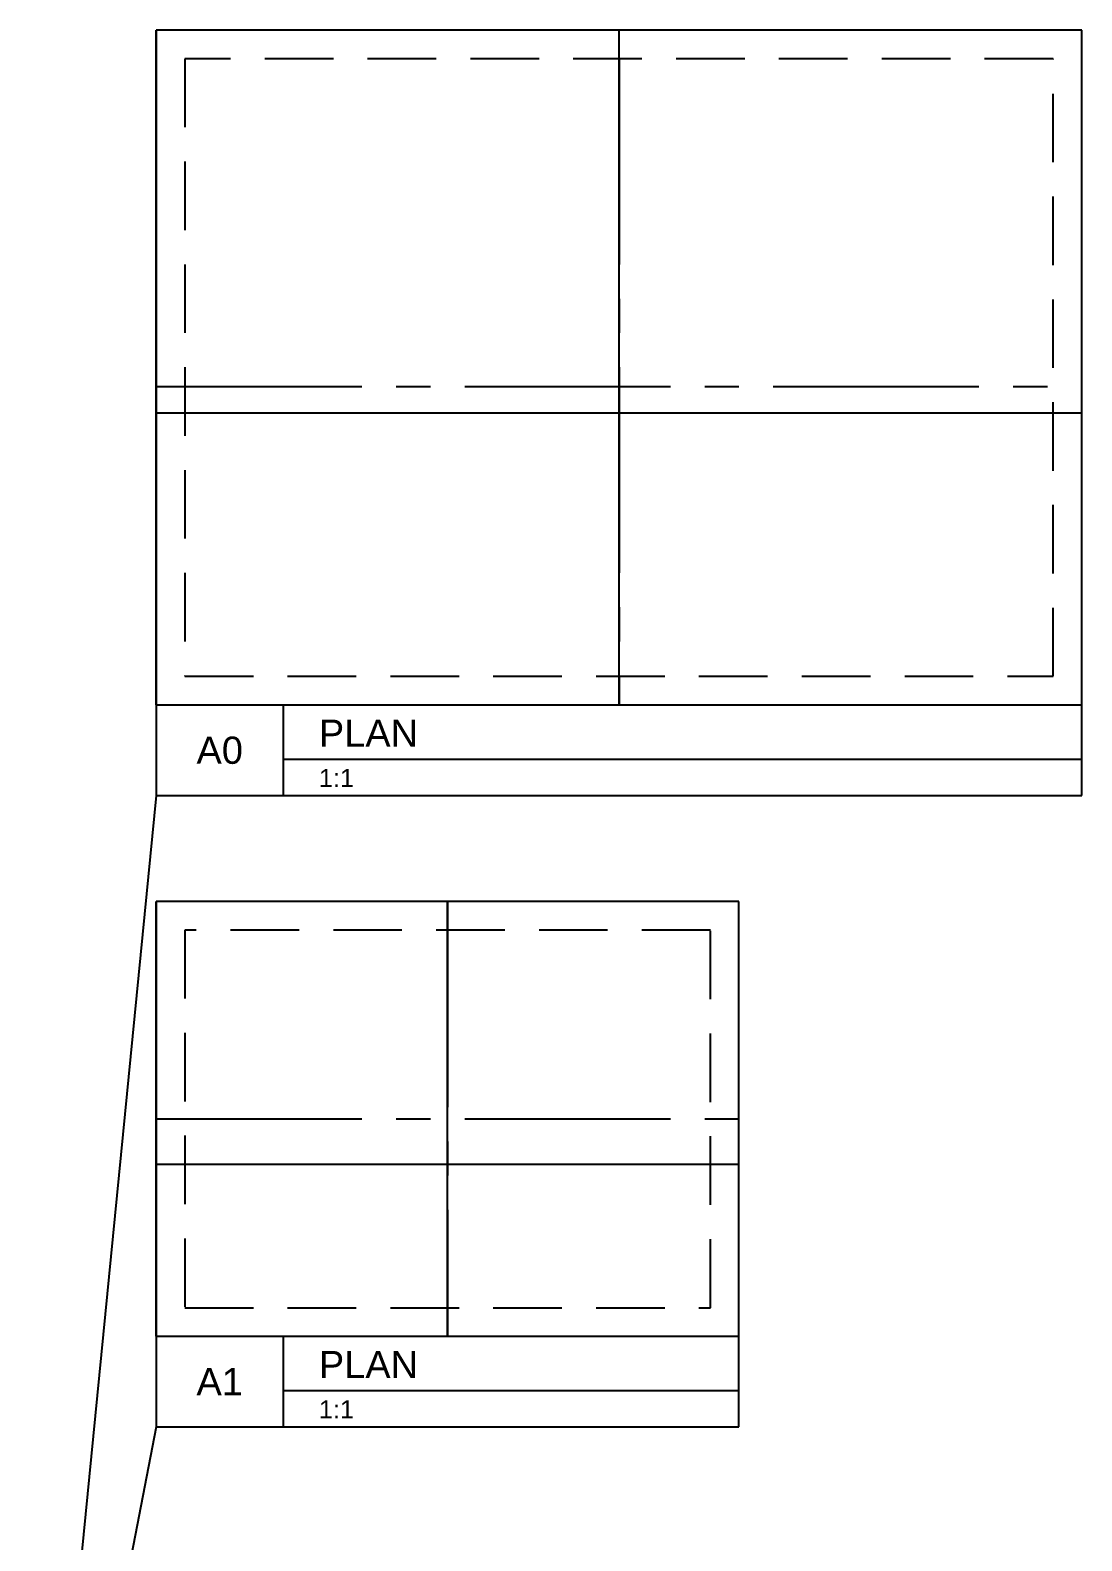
# Model space of a CAD drawing. Header units: millimetres. Extents: x -195 to 512, y -13 to 520.
# Drawn here: x 327.8 to 511.9, y 255.2 to 519.7 of the extents above; entities that cross this region are included whole.
import ezdxf
from ezdxf.enums import TextEntityAlignment as Align

# ---------------------------------------------------------------- set-up
doc = ezdxf.new("R2010")
doc.units = ezdxf.units.MM
doc.header["$LTSCALE"] = 48
doc.linetypes.add('CENTER2', pattern=[1.125, 0.75, -0.125, 0.125, -0.125])
doc.linetypes.add('HIDDEN', pattern=[0.375, 0.25, -0.125])
doc.layers.add('G-Anno-Nplt', color=5, linetype='Continuous', plot=False)
doc.styles.add('Sans', font='swissl.ttf')

# ---------------------------------------------------------------- blocks, each defined once
blk = doc.blocks.new('*U42')
at = {"color": 8}
for p, q in [((162, 134), (0, 134)), ((0, 134), (0, 0)), ((162, 0), (162, 134)), ((0, 15.88), (162, 15.88)), ((0, 0), (162, 0))]:
    blk.add_line(p, q, dxfattribs=at)
at = {"color": 254, "true_color": 0xffdbb8}
for p, q in [((0, 15.88), (0, 134)), ((81, 15.88), (81, 134)), ((0, 67), (162, 67)), ((0, 0), (162, 0))]:
    blk.add_line(p, q, dxfattribs=at)
at = {"color": 9, "linetype": 'HIDDEN'}
for p, q in [((5, 129), (5, 20.88)), ((157, 129), (5, 129)), ((157, 20.88), (157, 129)), ((5, 20.88), (157, 20.88))]:
    blk.add_line(p, q, dxfattribs=at)
at = {"color": 254, "linetype": 'CENTER2', "true_color": 0xc2e1ff}
for p, q in [((81, 129), (81, 15.88)), ((0, 71.6), (157, 71.6))]:
    blk.add_line(p, q, dxfattribs=at)
at = {"color": 9}
for p, q in [((22.22, 15.88), (22.22, 0)), ((22.22, 6.35), (162, 6.35))]:
    blk.add_line(p, q, dxfattribs=at)
at = {"color": 9, "style": 'Sans'}
for tag, p, height in [('DRAWING', (28.46, 8.54), 4.76), ('SCALE', (28.46, 1.49), 3.17)]:
    blk.add_attdef(tag, p, '', height=height, dxfattribs=at)
blk.add_attdef('A0', text='', height=4.76, dxfattribs=at).set_placement((11.11, 7.94), align=Align.MIDDLE_CENTER)
blk = doc.blocks.new('*U54')
at = {"color": 8}
for p, q in [((102, 92), (0, 92)), ((0, 92), (0, 0)), ((102, 0), (102, 92)), ((0, 15.88), (102, 15.88)), ((0, 0), (102, 0))]:
    blk.add_line(p, q, dxfattribs=at)
at = {"color": 254, "true_color": 0xffdbb8}
for p, q in [((0, 15.88), (0, 92)), ((51, 15.88), (51, 92)), ((0, 46), (102, 46)), ((0, 0), (102, 0))]:
    blk.add_line(p, q, dxfattribs=at)
at = {"color": 254, "linetype": 'CENTER2', "true_color": 0xc2e1ff}
for p, q in [((51, 92), (51, 15.88)), ((0, 53.94), (102, 53.94))]:
    blk.add_line(p, q, dxfattribs=at)
at = {"color": 9, "linetype": 'HIDDEN'}
for p, q in [((5, 87), (5, 20.88)), ((97, 87), (5, 87)), ((97, 20.88), (97, 87)), ((5, 20.88), (97, 20.88))]:
    blk.add_line(p, q, dxfattribs=at)
at = {"color": 9}
for p, q in [((22.22, 15.88), (22.22, 0)), ((22.22, 6.35), (102, 6.35))]:
    blk.add_line(p, q, dxfattribs=at)
at = {"color": 9, "style": 'Sans'}
for tag, p, height in [('DRAWING', (28.46, 8.54), 4.76), ('SCALE', (28.46, 1.49), 3.17)]:
    blk.add_attdef(tag, p, '', height=height, dxfattribs=at)
blk.add_attdef('A1', text='', height=4.76, dxfattribs=at).set_placement((11.11, 7.94), align=Align.MIDDLE_CENTER)

msp = doc.modelspace()

# ---------------------------------------------------------------- linework, layer by layer
at = {"layer": 'DefPoints'}
for p in [(349.9, 385.69), (349.9, 275.15)]:
    msp.add_line(p, (327.84, 161.72), dxfattribs=at)

# ---------------------------------------------------------------- block references
msp.add_blockref('*U54', (349.9, 275.15)).add_auto_attribs({'A1': 'A1', 'DRAWING': 'PLAN', 'SCALE': '1:1'})
at = {"layer": 'G-Anno-Nplt'}
msp.add_blockref('*U42', (349.9, 385.69), dxfattribs=at).add_auto_attribs({'A0': 'A0', 'DRAWING': 'PLAN', 'SCALE': '1:1'})

doc.saveas('drawing.dxf')
